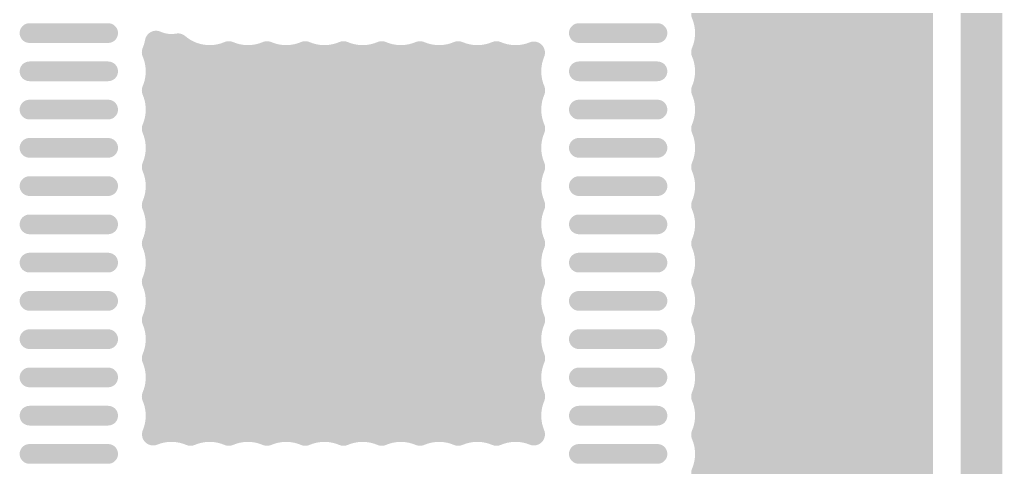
# Model space of a CAD drawing. Header units: inches. Extents: x 0 to 226, y 0 to 70.
# Drawn here: x 69.52 to 78.51, y 51.54 to 55.63 of the extents above; entities that cross this region are included whole.
import ezdxf

# ---------------------------------------------------------------- set-up
doc = ezdxf.new("R2010")
doc.units = ezdxf.units.IN
for name, color, linetype in [('Keep-Out Layer', 6, 'Continuous'), ('Multi-Layer', 9, 'Continuous'), ('Top Layer', 1, 'Continuous')]:
    doc.layers.add(name, color=color, linetype=linetype)

msp = doc.modelspace()

# ---------------------------------------------------------------- linework, layer by layer
at = {"layer": 'Keep-Out Layer'}
msp.add_lwpolyline([(78.3215, 44.8641, 0.381, 0.381, 0), (78.3215, 69.6942, 0.381, 0.381, 0)], format="xyseb", dxfattribs=at)
at = {"layer": 'Multi-Layer'}
for points in [[(71.1228, 54.8059, 0.2794, 0.2794, 1), (71.4022, 54.8059, 0.2794, 0.2794, 1)], [(73.5612, 54.8059, 0.2794, 0.2794, 1), (73.8406, 54.8059, 0.2794, 0.2794, 1)], [(72.342, 53.5867, 0.2794, 0.2794, 1), (72.6214, 53.5867, 0.2794, 0.2794, 1)], [(71.1228, 52.3675, 0.2794, 0.2794, 1), (71.4022, 52.3675, 0.2794, 0.2794, 1)], [(73.5612, 52.3675, 0.2794, 0.2794, 1), (73.8406, 52.3675, 0.2794, 0.2794, 1)]]:
    msp.add_lwpolyline(points, format="xyseb", close=True, dxfattribs=at)
at = {"layer": 'Top Layer'}
for points in [[(76.6432, 45.4102, 0.2032, 0.2032, 0), (76.6432, 63.3706, 0.2032, 0.2032, 0)], [(76.8464, 45.4102, 0.2032, 0.2032, 0), (76.8464, 63.3706, 0.2032, 0.2032, 0)], [(77.0496, 45.4102, 0.2032, 0.2032, 0), (77.0496, 63.3706, 0.2032, 0.2032, 0)], [(77.2528, 45.4102, 0.2032, 0.2032, 0), (77.2528, 63.3706, 0.2032, 0.2032, 0)], [(77.456, 45.4102, 0.2032, 0.2032, 0), (77.456, 63.3706, 0.2032, 0.2032, 0)], [(77.6592, 45.4102, 0.2032, 0.2032, 0), (77.6592, 63.3706, 0.2032, 0.2032, 0)], [(77.7754, 45.4102, 0.2032, 0.2032, 0), (77.7754, 63.3706, 0.2032, 0.2032, 0)], [(75.8304, 45.4102, 0.2032, 0.2032, 0), (75.8304, 57.3656, 0.2032, 0.2032, 0)], [(76.0336, 45.4102, 0.2032, 0.2032, 0), (76.0336, 57.3656, 0.2032, 0.2032, 0)], [(76.2368, 45.4102, 0.2032, 0.2032, 0), (76.2368, 57.3656, 0.2032, 0.2032, 0)], [(76.44, 45.4102, 0.2032, 0.2032, 0), (76.44, 57.3656, 0.2032, 0.2032, 0)], [(75.8013, 55.8617, 0.2032, 0.2032, -0.101243), (75.7655, 55.6867, 0.2032, 0.2032, 0)], [(75.7655, 55.6867, 0.2032, 0.2032, -0.101243), (75.8013, 55.5117, 0.2032, 0.2032, 0)], [(75.7944, 55.5897, 0.2032, 0.2032, 0), (77.7754, 55.5897, 0.2032, 0.2032, 0)], [(70.3277, 55.5117, 0.18, 0.18, 0), (69.6077, 55.5117, 0.18, 0.18, 0)], [(74.6357, 55.5117, 0.18, 0.18, 0), (75.3557, 55.5117, 0.18, 0.18, 0)], [(75.8013, 55.5117, 0.2032, 0.2032, -0.101243), (75.7655, 55.3367, 0.2032, 0.2032, 0)], [(70.766, 55.4315, 0.2032, 0.2032, -0.055703), (70.7375, 55.3367, 0.2032, 0.2032, 0)], [(70.9671, 55.4068, 0.2032, 0.2032, -0.150573), (70.766, 55.4315, 0.2032, 0.2032, 0)], [(70.9536, 51.8711, 0.2032, 0.2032, 0), (70.9536, 55.4046, 0.2032, 0.2032, 0)], [(71.4317, 55.3356, 0.2032, 0.2032, -0.285141), (70.9671, 55.4068, 0.2032, 0.2032, 0)], [(70.7375, 55.3367, 0.2032, 0.2032, -0.101243), (70.7733, 55.1617, 0.2032, 0.2032, 0)], [(70.7553, 55.3865, 0.2032, 0.2032, 0), (70.9926, 55.3865, 0.2032, 0.2032, 0)], [(71.1568, 51.8623, 0.2032, 0.2032, 0), (71.1568, 55.3111, 0.2032, 0.2032, 0)], [(71.36, 51.8615, 0.2032, 0.2032, 0), (71.36, 55.312, 0.2032, 0.2032, 0)], [(71.7817, 55.3356, 0.2032, 0.2032, -0.204583), (71.4317, 55.3356, 0.2032, 0.2032, 0)], [(71.7664, 51.844, 0.2032, 0.2032, 0), (71.7664, 55.3294, 0.2032, 0.2032, 0)], [(72.1317, 55.3356, 0.2032, 0.2032, -0.204583), (71.7817, 55.3356, 0.2032, 0.2032, 0)], [(72.4817, 55.3356, 0.2032, 0.2032, -0.204583), (72.1317, 55.3356, 0.2032, 0.2032, 0)], [(72.1728, 51.853, 0.2032, 0.2032, 0), (72.1728, 55.3204, 0.2032, 0.2032, 0)], [(72.376, 51.8682, 0.2032, 0.2032, 0), (72.376, 55.3052, 0.2032, 0.2032, 0)], [(72.8317, 55.3356, 0.2032, 0.2032, -0.204583), (72.4817, 55.3356, 0.2032, 0.2032, 0)], [(72.5792, 51.8668, 0.2032, 0.2032, 0), (72.5792, 55.3066, 0.2032, 0.2032, 0)], [(72.7824, 51.8555, 0.2032, 0.2032, 0), (72.7824, 55.3179, 0.2032, 0.2032, 0)], [(73.1817, 55.3356, 0.2032, 0.2032, -0.204583), (72.8317, 55.3356, 0.2032, 0.2032, 0)], [(73.5317, 55.3356, 0.2032, 0.2032, -0.204583), (73.1817, 55.3356, 0.2032, 0.2032, 0)], [(73.1888, 51.8408, 0.2032, 0.2032, 0), (73.1888, 55.3326, 0.2032, 0.2032, 0)], [(73.8817, 55.3356, 0.2032, 0.2032, -0.204583), (73.5317, 55.3356, 0.2032, 0.2032, 0)], [(73.5952, 51.8595, 0.2032, 0.2032, 0), (73.5952, 55.314, 0.2032, 0.2032, 0)], [(73.7984, 51.8641, 0.2032, 0.2032, 0), (73.7984, 55.3094, 0.2032, 0.2032, 0)], [(74.2241, 55.3324, 0.2032, 0.2032, -0.199779), (73.8817, 55.3356, 0.2032, 0.2032, 0)], [(74.2259, 54.9867, 0.2032, 0.2032, -0.201881), (74.2241, 55.3324, 0.2032, 0.2032, 0)], [(75.7655, 55.3367, 0.2032, 0.2032, -0.101243), (75.8013, 55.1617, 0.2032, 0.2032, 0)], [(75.7833, 55.3865, 0.2032, 0.2032, 0), (77.7754, 55.3865, 0.2032, 0.2032, 0)], [(71.5632, 51.8715, 0.2032, 0.2032, 0), (71.5632, 55.3019, 0.2032, 0.2032, 0)], [(71.9696, 51.8734, 0.2032, 0.2032, 0), (71.9696, 55.3, 0.2032, 0.2032, 0)], [(72.9856, 51.8731, 0.2032, 0.2032, 0), (72.9856, 55.3003, 0.2032, 0.2032, 0)], [(73.392, 51.8722, 0.2032, 0.2032, 0), (73.392, 55.3012, 0.2032, 0.2032, 0)], [(74.0016, 51.8702, 0.2032, 0.2032, 0), (74.0016, 55.3032, 0.2032, 0.2032, 0)], [(70.3277, 55.1617, 0.18, 0.18, 0), (69.6077, 55.1617, 0.18, 0.18, 0)], [(70.7733, 55.1617, 0.2032, 0.2032, -0.101243), (70.7375, 54.9867, 0.2032, 0.2032, 0)], [(70.7727, 55.1833, 0.2032, 0.2032, 0), (74.1906, 55.1833, 0.2032, 0.2032, 0)], [(74.6357, 55.1617, 0.18, 0.18, 0), (75.3557, 55.1617, 0.18, 0.18, 0)], [(75.8013, 55.1617, 0.2032, 0.2032, -0.101243), (75.7655, 54.9867, 0.2032, 0.2032, 0)], [(75.8007, 55.1833, 0.2032, 0.2032, 0), (77.7754, 55.1833, 0.2032, 0.2032, 0)], [(74.2048, 54.9256, 0.2032, 0.2032, 0), (74.2048, 55.0479, 0.2032, 0.2032, 0)], [(70.7375, 54.9867, 0.2032, 0.2032, -0.101243), (70.7733, 54.8117, 0.2032, 0.2032, 0)], [(70.7402, 54.9801, 0.2032, 0.2032, 0), (74.2231, 54.9801, 0.2032, 0.2032, 0)], [(74.2259, 54.6367, 0.2032, 0.2032, -0.204583), (74.2259, 54.9867, 0.2032, 0.2032, 0)], [(75.7655, 54.9867, 0.2032, 0.2032, -0.101243), (75.8013, 54.8117, 0.2032, 0.2032, 0)], [(75.7682, 54.9801, 0.2032, 0.2032, 0), (77.7754, 54.9801, 0.2032, 0.2032, 0)], [(70.3277, 54.8117, 0.18, 0.18, 0), (69.6077, 54.8117, 0.18, 0.18, 0)], [(70.7733, 54.8117, 0.2032, 0.2032, -0.101243), (70.7375, 54.6367, 0.2032, 0.2032, 0)], [(70.7719, 54.7769, 0.2032, 0.2032, 0), (74.1914, 54.7769, 0.2032, 0.2032, 0)], [(74.6357, 54.8117, 0.18, 0.18, 0), (75.3557, 54.8117, 0.18, 0.18, 0)], [(75.8013, 54.8117, 0.2032, 0.2032, -0.101243), (75.7655, 54.6367, 0.2032, 0.2032, 0)], [(75.7999, 54.7769, 0.2032, 0.2032, 0), (77.7754, 54.7769, 0.2032, 0.2032, 0)], [(74.2048, 54.5756, 0.2032, 0.2032, 0), (74.2048, 54.6979, 0.2032, 0.2032, 0)], [(70.7375, 54.6367, 0.2032, 0.2032, -0.101243), (70.7733, 54.4617, 0.2032, 0.2032, 0)], [(74.2259, 54.2867, 0.2032, 0.2032, -0.204583), (74.2259, 54.6367, 0.2032, 0.2032, 0)], [(75.7655, 54.6367, 0.2032, 0.2032, -0.101243), (75.8013, 54.4617, 0.2032, 0.2032, 0)], [(70.759, 54.5737, 0.2032, 0.2032, 0), (74.2043, 54.5737, 0.2032, 0.2032, 0)], [(75.787, 54.5737, 0.2032, 0.2032, 0), (77.7754, 54.5737, 0.2032, 0.2032, 0)], [(70.3277, 54.4617, 0.18, 0.18, 0), (69.6077, 54.4617, 0.18, 0.18, 0)], [(70.7733, 54.4617, 0.2032, 0.2032, -0.101243), (70.7375, 54.2867, 0.2032, 0.2032, 0)], [(74.6357, 54.4617, 0.18, 0.18, 0), (75.3557, 54.4617, 0.18, 0.18, 0)], [(75.8013, 54.4617, 0.2032, 0.2032, -0.101243), (75.7655, 54.2867, 0.2032, 0.2032, 0)], [(70.7638, 54.3705, 0.2032, 0.2032, 0), (74.1995, 54.3705, 0.2032, 0.2032, 0)], [(74.2048, 54.2256, 0.2032, 0.2032, 0), (74.2048, 54.3479, 0.2032, 0.2032, 0)], [(75.7918, 54.3705, 0.2032, 0.2032, 0), (77.7754, 54.3705, 0.2032, 0.2032, 0)], [(70.7375, 54.2867, 0.2032, 0.2032, -0.101243), (70.7733, 54.1117, 0.2032, 0.2032, 0)], [(74.2259, 53.9367, 0.2032, 0.2032, -0.204583), (74.2259, 54.2867, 0.2032, 0.2032, 0)], [(75.7655, 54.2867, 0.2032, 0.2032, -0.101243), (75.8013, 54.1117, 0.2032, 0.2032, 0)], [(70.7698, 54.1673, 0.2032, 0.2032, 0), (74.1935, 54.1673, 0.2032, 0.2032, 0)], [(75.7978, 54.1673, 0.2032, 0.2032, 0), (77.7754, 54.1673, 0.2032, 0.2032, 0)], [(70.3277, 54.1117, 0.18, 0.18, 0), (69.6077, 54.1117, 0.18, 0.18, 0)], [(70.7733, 54.1117, 0.2032, 0.2032, -0.101243), (70.7375, 53.9367, 0.2032, 0.2032, 0)], [(74.6357, 54.1117, 0.18, 0.18, 0), (75.3557, 54.1117, 0.18, 0.18, 0)], [(75.8013, 54.1117, 0.2032, 0.2032, -0.101243), (75.7655, 53.9367, 0.2032, 0.2032, 0)], [(70.7481, 53.9641, 0.2032, 0.2032, 0), (74.2152, 53.9641, 0.2032, 0.2032, 0)], [(74.2048, 53.8756, 0.2032, 0.2032, 0), (74.2048, 53.9979, 0.2032, 0.2032, 0)], [(75.7761, 53.9641, 0.2032, 0.2032, 0), (77.7754, 53.9641, 0.2032, 0.2032, 0)], [(70.7375, 53.9367, 0.2032, 0.2032, -0.101243), (70.7733, 53.7617, 0.2032, 0.2032, 0)], [(74.2259, 53.5867, 0.2032, 0.2032, -0.204584), (74.2259, 53.9367, 0.2032, 0.2032, 0)], [(75.7655, 53.9367, 0.2032, 0.2032, -0.101243), (75.8013, 53.7617, 0.2032, 0.2032, 0)], [(70.3277, 53.7617, 0.18, 0.18, 0), (69.6077, 53.7617, 0.18, 0.18, 0)], [(70.7733, 53.7617, 0.2032, 0.2032, -0.101244), (70.7375, 53.5867, 0.2032, 0.2032, 0)], [(70.7733, 53.7609, 0.2032, 0.2032, 0), (74.1901, 53.7609, 0.2032, 0.2032, 0)], [(74.6357, 53.7617, 0.18, 0.18, 0), (75.3557, 53.7617, 0.18, 0.18, 0)], [(75.8013, 53.7617, 0.2032, 0.2032, -0.101244), (75.7655, 53.5867, 0.2032, 0.2032, 0)], [(75.8013, 53.7609, 0.2032, 0.2032, 0), (77.7754, 53.7609, 0.2032, 0.2032, 0)], [(74.2048, 53.5256, 0.2032, 0.2032, 0), (74.2048, 53.6479, 0.2032, 0.2032, 0)], [(70.7375, 53.5867, 0.2032, 0.2032, -0.101244), (70.7733, 53.4117, 0.2032, 0.2032, 0)], [(70.7487, 53.5577, 0.2032, 0.2032, 0), (74.2146, 53.5577, 0.2032, 0.2032, 0)], [(74.2259, 53.2367, 0.2032, 0.2032, -0.204584), (74.2259, 53.5867, 0.2032, 0.2032, 0)], [(75.7655, 53.5867, 0.2032, 0.2032, -0.101244), (75.8013, 53.4117, 0.2032, 0.2032, 0)], [(75.7767, 53.5577, 0.2032, 0.2032, 0), (77.7754, 53.5577, 0.2032, 0.2032, 0)], [(70.3277, 53.4117, 0.18, 0.18, 0), (69.6077, 53.4117, 0.18, 0.18, 0)], [(70.7733, 53.4117, 0.2032, 0.2032, -0.101243), (70.7375, 53.2367, 0.2032, 0.2032, 0)], [(70.7696, 53.3545, 0.2032, 0.2032, 0), (74.1937, 53.3545, 0.2032, 0.2032, 0)], [(74.6357, 53.4117, 0.18, 0.18, 0), (75.3557, 53.4117, 0.18, 0.18, 0)], [(75.8013, 53.4117, 0.2032, 0.2032, -0.101243), (75.7655, 53.2367, 0.2032, 0.2032, 0)], [(75.7976, 53.3545, 0.2032, 0.2032, 0), (77.7754, 53.3545, 0.2032, 0.2032, 0)], [(70.7375, 53.2367, 0.2032, 0.2032, -0.101243), (70.7733, 53.0617, 0.2032, 0.2032, 0)], [(74.2259, 52.8867, 0.2032, 0.2032, -0.204583), (74.2259, 53.2367, 0.2032, 0.2032, 0)], [(74.2048, 53.1756, 0.2032, 0.2032, 0), (74.2048, 53.2979, 0.2032, 0.2032, 0)], [(75.7655, 53.2367, 0.2032, 0.2032, -0.101243), (75.8013, 53.0617, 0.2032, 0.2032, 0)], [(70.7642, 53.1513, 0.2032, 0.2032, 0), (74.1991, 53.1513, 0.2032, 0.2032, 0)], [(75.7922, 53.1513, 0.2032, 0.2032, 0), (77.7754, 53.1513, 0.2032, 0.2032, 0)], [(70.7733, 53.0617, 0.2032, 0.2032, -0.101243), (70.7375, 52.8867, 0.2032, 0.2032, 0)], [(75.8013, 53.0617, 0.2032, 0.2032, -0.101243), (75.7655, 52.8867, 0.2032, 0.2032, 0)], [(70.3277, 53.0617, 0.18, 0.18, 0), (69.6077, 53.0617, 0.18, 0.18, 0)], [(74.6357, 53.0617, 0.18, 0.18, 0), (75.3557, 53.0617, 0.18, 0.18, 0)], [(70.7375, 52.8867, 0.2032, 0.2032, -0.101243), (70.7733, 52.7117, 0.2032, 0.2032, 0)], [(70.7585, 52.9481, 0.2032, 0.2032, 0), (74.2048, 52.9481, 0.2032, 0.2032, 0)], [(74.2259, 52.5367, 0.2032, 0.2032, -0.204583), (74.2259, 52.8867, 0.2032, 0.2032, 0)], [(74.2048, 52.8256, 0.2032, 0.2032, 0), (74.2048, 52.9479, 0.2032, 0.2032, 0)], [(75.7655, 52.8867, 0.2032, 0.2032, -0.101243), (75.8013, 52.7117, 0.2032, 0.2032, 0)], [(75.7865, 52.9481, 0.2032, 0.2032, 0), (77.7754, 52.9481, 0.2032, 0.2032, 0)], [(70.3277, 52.7117, 0.18, 0.18, 0), (69.6077, 52.7117, 0.18, 0.18, 0)], [(70.7733, 52.7117, 0.2032, 0.2032, -0.101243), (70.7375, 52.5367, 0.2032, 0.2032, 0)], [(70.772, 52.7449, 0.2032, 0.2032, 0), (74.1913, 52.7449, 0.2032, 0.2032, 0)], [(74.6357, 52.7117, 0.18, 0.18, 0), (75.3557, 52.7117, 0.18, 0.18, 0)], [(75.8013, 52.7117, 0.2032, 0.2032, -0.101243), (75.7655, 52.5367, 0.2032, 0.2032, 0)], [(75.8, 52.7449, 0.2032, 0.2032, 0), (77.7754, 52.7449, 0.2032, 0.2032, 0)], [(70.7375, 52.5367, 0.2032, 0.2032, -0.101243), (70.7733, 52.3617, 0.2032, 0.2032, 0)], [(70.7395, 52.5417, 0.2032, 0.2032, 0), (74.2238, 52.5417, 0.2032, 0.2032, 0)], [(74.2259, 52.1867, 0.2032, 0.2032, -0.204583), (74.2259, 52.5367, 0.2032, 0.2032, 0)], [(74.2048, 52.4756, 0.2032, 0.2032, 0), (74.2048, 52.5979, 0.2032, 0.2032, 0)], [(75.7655, 52.5367, 0.2032, 0.2032, -0.101243), (75.8013, 52.3617, 0.2032, 0.2032, 0)], [(75.7675, 52.5417, 0.2032, 0.2032, 0), (77.7754, 52.5417, 0.2032, 0.2032, 0)], [(70.3277, 52.3617, 0.18, 0.18, 0), (69.6077, 52.3617, 0.18, 0.18, 0)], [(70.7733, 52.3617, 0.2032, 0.2032, -0.101243), (70.7375, 52.1867, 0.2032, 0.2032, 0)], [(70.7726, 52.3385, 0.2032, 0.2032, 0), (74.1907, 52.3385, 0.2032, 0.2032, 0)], [(74.6357, 52.3617, 0.18, 0.18, 0), (75.3557, 52.3617, 0.18, 0.18, 0)], [(75.8013, 52.3617, 0.2032, 0.2032, -0.101243), (75.7655, 52.1867, 0.2032, 0.2032, 0)], [(75.8006, 52.3385, 0.2032, 0.2032, 0), (77.7754, 52.3385, 0.2032, 0.2032, 0)], [(74.2048, 52.1256, 0.2032, 0.2032, 0), (74.2048, 52.2479, 0.2032, 0.2032, 0)], [(70.7375, 52.1867, 0.2032, 0.2032, -0.101243), (70.7733, 52.0117, 0.2032, 0.2032, 0)], [(74.2241, 51.841, 0.2032, 0.2032, -0.201886), (74.2259, 52.1867, 0.2032, 0.2032, 0)], [(75.7655, 52.1867, 0.2032, 0.2032, -0.101243), (75.8013, 52.0117, 0.2032, 0.2032, 0)], [(70.7558, 52.1353, 0.2032, 0.2032, 0), (74.2075, 52.1353, 0.2032, 0.2032, 0)], [(75.7838, 52.1353, 0.2032, 0.2032, 0), (77.7754, 52.1353, 0.2032, 0.2032, 0)], [(70.3277, 52.0117, 0.18, 0.18, 0), (69.6077, 52.0117, 0.18, 0.18, 0)], [(70.7733, 52.0117, 0.2032, 0.2032, -0.098629), (70.7392, 51.841, 0.2032, 0.2032, 0)], [(74.6357, 52.0117, 0.18, 0.18, 0), (75.3557, 52.0117, 0.18, 0.18, 0)], [(75.8013, 52.0117, 0.2032, 0.2032, -0.101243), (75.7655, 51.8367, 0.2032, 0.2032, 0)], [(70.7661, 51.9321, 0.2032, 0.2032, 0), (74.1972, 51.9321, 0.2032, 0.2032, 0)], [(75.7941, 51.9321, 0.2032, 0.2032, 0), (77.7754, 51.9321, 0.2032, 0.2032, 0)], [(70.7392, 51.841, 0.2032, 0.2032, -0.199787), (71.0817, 51.8378, 0.2032, 0.2032, 0)], [(71.0817, 51.8378, 0.2032, 0.2032, -0.204583), (71.4317, 51.8378, 0.2032, 0.2032, 0)], [(71.4317, 51.8378, 0.2032, 0.2032, -0.204583), (71.7817, 51.8378, 0.2032, 0.2032, 0)], [(71.7817, 51.8378, 0.2032, 0.2032, -0.204583), (72.1317, 51.8378, 0.2032, 0.2032, 0)], [(72.1317, 51.8378, 0.2032, 0.2032, -0.204583), (72.4817, 51.8378, 0.2032, 0.2032, 0)], [(72.4817, 51.8378, 0.2032, 0.2032, -0.204583), (72.8317, 51.8378, 0.2032, 0.2032, 0)], [(72.8317, 51.8378, 0.2032, 0.2032, -0.204583), (73.1817, 51.8378, 0.2032, 0.2032, 0)], [(73.1817, 51.8378, 0.2032, 0.2032, -0.204583), (73.5317, 51.8378, 0.2032, 0.2032, 0)], [(73.5317, 51.8378, 0.2032, 0.2032, -0.204583), (73.8817, 51.8378, 0.2032, 0.2032, 0)], [(73.8817, 51.8378, 0.2032, 0.2032, -0.199782), (74.2241, 51.841, 0.2032, 0.2032, 0)], [(75.7655, 51.8367, 0.2032, 0.2032, -0.101243), (75.8013, 51.6617, 0.2032, 0.2032, 0)], [(75.7962, 51.7289, 0.2032, 0.2032, 0), (77.7754, 51.7289, 0.2032, 0.2032, 0)], [(70.3277, 51.6617, 0.18, 0.18, 0), (69.6077, 51.6617, 0.18, 0.18, 0)], [(74.6357, 51.6617, 0.18, 0.18, 0), (75.3557, 51.6617, 0.18, 0.18, 0)], [(75.8013, 51.6617, 0.2032, 0.2032, -0.101243), (75.7655, 51.4867, 0.2032, 0.2032, 0)], [(75.7655, 51.4867, 0.2032, 0.2032, -0.101243), (75.8013, 51.3117, 0.2032, 0.2032, 0)], [(75.78, 51.5257, 0.2032, 0.2032, 0), (77.7754, 51.5257, 0.2032, 0.2032, 0)]]:
    msp.add_lwpolyline(points, format="xyseb", dxfattribs=at)
for points in [[(77.0573, 55.6783, 0.3048, 0.3048, 1), (77.3621, 55.6783, 0.3048, 0.3048, 1)], [(75.7147, 55.6867, 0.1016, 0.1016, 1), (75.8163, 55.6867, 0.1016, 0.1016, 1)], [(75.7147, 55.6867, 0.1016, 0.1016, 1), (75.8163, 55.6867, 0.1016, 0.1016, 1)], [(75.7436, 55.5897, 0.1016, 0.1016, 1), (75.8452, 55.5897, 0.1016, 0.1016, 1)], [(77.7246, 55.5897, 0.1016, 0.1016, 1), (77.8262, 55.5897, 0.1016, 0.1016, 1)], [(69.5627, 55.5117, 0.09, 0.09, 1), (69.6527, 55.5117, 0.09, 0.09, 1)], [(70.2827, 55.5117, 0.09, 0.09, 1), (70.3727, 55.5117, 0.09, 0.09, 1)], [(74.5907, 55.5117, 0.09, 0.09, 1), (74.6807, 55.5117, 0.09, 0.09, 1)], [(75.3107, 55.5117, 0.09, 0.09, 1), (75.4007, 55.5117, 0.09, 0.09, 1)], [(75.7505, 55.5117, 0.1016, 0.1016, 1), (75.8521, 55.5117, 0.1016, 0.1016, 1)], [(75.7505, 55.5117, 0.1016, 0.1016, 1), (75.8521, 55.5117, 0.1016, 0.1016, 1)], [(70.7152, 55.4315, 0.1016, 0.1016, 1), (70.8168, 55.4315, 0.1016, 0.1016, 1)], [(70.7152, 55.4315, 0.1016, 0.1016, 1), (70.8168, 55.4315, 0.1016, 0.1016, 1)], [(70.9028, 55.4046, 0.1016, 0.1016, 1), (71.0044, 55.4046, 0.1016, 0.1016, 1)], [(70.9163, 55.4068, 0.1016, 0.1016, 1), (71.0179, 55.4068, 0.1016, 0.1016, 1)], [(70.9163, 55.4068, 0.1016, 0.1016, 1), (71.0179, 55.4068, 0.1016, 0.1016, 1)], [(70.6867, 55.3367, 0.1016, 0.1016, 1), (70.7883, 55.3367, 0.1016, 0.1016, 1)], [(70.6867, 55.3367, 0.1016, 0.1016, 1), (70.7883, 55.3367, 0.1016, 0.1016, 1)], [(70.7045, 55.3865, 0.1016, 0.1016, 1), (70.8061, 55.3865, 0.1016, 0.1016, 1)], [(70.9418, 55.3865, 0.1016, 0.1016, 1), (71.0434, 55.3865, 0.1016, 0.1016, 1)], [(71.106, 55.3111, 0.1016, 0.1016, 1), (71.2076, 55.3111, 0.1016, 0.1016, 1)], [(71.3092, 55.312, 0.1016, 0.1016, 1), (71.4108, 55.312, 0.1016, 0.1016, 1)], [(71.3809, 55.3356, 0.1016, 0.1016, 1), (71.4825, 55.3356, 0.1016, 0.1016, 1)], [(71.3809, 55.3356, 0.1016, 0.1016, 1), (71.4825, 55.3356, 0.1016, 0.1016, 1)], [(71.7156, 55.3294, 0.1016, 0.1016, 1), (71.8172, 55.3294, 0.1016, 0.1016, 1)], [(71.7309, 55.3356, 0.1016, 0.1016, 1), (71.8325, 55.3356, 0.1016, 0.1016, 1)], [(71.7309, 55.3356, 0.1016, 0.1016, 1), (71.8325, 55.3356, 0.1016, 0.1016, 1)], [(72.0809, 55.3356, 0.1016, 0.1016, 1), (72.1825, 55.3356, 0.1016, 0.1016, 1)], [(72.0809, 55.3356, 0.1016, 0.1016, 1), (72.1825, 55.3356, 0.1016, 0.1016, 1)], [(72.122, 55.3204, 0.1016, 0.1016, 1), (72.2236, 55.3204, 0.1016, 0.1016, 1)], [(72.3252, 55.3052, 0.1016, 0.1016, 1), (72.4268, 55.3052, 0.1016, 0.1016, 1)], [(72.4309, 55.3356, 0.1016, 0.1016, 1), (72.5325, 55.3356, 0.1016, 0.1016, 1)], [(72.4309, 55.3356, 0.1016, 0.1016, 1), (72.5325, 55.3356, 0.1016, 0.1016, 1)], [(72.5284, 55.3066, 0.1016, 0.1016, 1), (72.63, 55.3066, 0.1016, 0.1016, 1)], [(72.7316, 55.3179, 0.1016, 0.1016, 1), (72.8332, 55.3179, 0.1016, 0.1016, 1)], [(72.7809, 55.3356, 0.1016, 0.1016, 1), (72.8825, 55.3356, 0.1016, 0.1016, 1)], [(72.7809, 55.3356, 0.1016, 0.1016, 1), (72.8825, 55.3356, 0.1016, 0.1016, 1)], [(73.1309, 55.3356, 0.1016, 0.1016, 1), (73.2325, 55.3356, 0.1016, 0.1016, 1)], [(73.1309, 55.3356, 0.1016, 0.1016, 1), (73.2325, 55.3356, 0.1016, 0.1016, 1)], [(73.138, 55.3326, 0.1016, 0.1016, 1), (73.2396, 55.3326, 0.1016, 0.1016, 1)], [(73.4809, 55.3356, 0.1016, 0.1016, 1), (73.5825, 55.3356, 0.1016, 0.1016, 1)], [(73.4809, 55.3356, 0.1016, 0.1016, 1), (73.5825, 55.3356, 0.1016, 0.1016, 1)], [(73.5444, 55.314, 0.1016, 0.1016, 1), (73.646, 55.314, 0.1016, 0.1016, 1)], [(73.7476, 55.3094, 0.1016, 0.1016, 1), (73.8492, 55.3094, 0.1016, 0.1016, 1)], [(73.8309, 55.3356, 0.1016, 0.1016, 1), (73.9325, 55.3356, 0.1016, 0.1016, 1)], [(73.8309, 55.3356, 0.1016, 0.1016, 1), (73.9325, 55.3356, 0.1016, 0.1016, 1)], [(74.1733, 55.3324, 0.1016, 0.1016, 1), (74.2749, 55.3324, 0.1016, 0.1016, 1)], [(74.1733, 55.3324, 0.1016, 0.1016, 1), (74.2749, 55.3324, 0.1016, 0.1016, 1)], [(75.7147, 55.3367, 0.1016, 0.1016, 1), (75.8163, 55.3367, 0.1016, 0.1016, 1)], [(75.7147, 55.3367, 0.1016, 0.1016, 1), (75.8163, 55.3367, 0.1016, 0.1016, 1)], [(75.7325, 55.3865, 0.1016, 0.1016, 1), (75.8341, 55.3865, 0.1016, 0.1016, 1)], [(76.0962, 55.1597, 0.3048, 0.3048, 1), (76.401, 55.1597, 0.3048, 0.3048, 1)], [(77.7246, 55.3865, 0.1016, 0.1016, 1), (77.8262, 55.3865, 0.1016, 0.1016, 1)], [(71.5124, 55.3019, 0.1016, 0.1016, 1), (71.614, 55.3019, 0.1016, 0.1016, 1)], [(71.9188, 55.3, 0.1016, 0.1016, 1), (72.0204, 55.3, 0.1016, 0.1016, 1)], [(72.9348, 55.3003, 0.1016, 0.1016, 1), (73.0364, 55.3003, 0.1016, 0.1016, 1)], [(73.3412, 55.3012, 0.1016, 0.1016, 1), (73.4428, 55.3012, 0.1016, 0.1016, 1)], [(73.9508, 55.3032, 0.1016, 0.1016, 1), (74.0524, 55.3032, 0.1016, 0.1016, 1)], [(69.5627, 55.1617, 0.09, 0.09, 1), (69.6527, 55.1617, 0.09, 0.09, 1)], [(70.2827, 55.1617, 0.09, 0.09, 1), (70.3727, 55.1617, 0.09, 0.09, 1)], [(70.7219, 55.1833, 0.1016, 0.1016, 1), (70.8235, 55.1833, 0.1016, 0.1016, 1)], [(70.7225, 55.1617, 0.1016, 0.1016, 1), (70.8241, 55.1617, 0.1016, 0.1016, 1)], [(70.7225, 55.1617, 0.1016, 0.1016, 1), (70.8241, 55.1617, 0.1016, 0.1016, 1)], [(74.1398, 55.1833, 0.1016, 0.1016, 1), (74.2414, 55.1833, 0.1016, 0.1016, 1)], [(74.5907, 55.1617, 0.09, 0.09, 1), (74.6807, 55.1617, 0.09, 0.09, 1)], [(75.3107, 55.1617, 0.09, 0.09, 1), (75.4007, 55.1617, 0.09, 0.09, 1)], [(75.7499, 55.1833, 0.1016, 0.1016, 1), (75.8515, 55.1833, 0.1016, 0.1016, 1)], [(75.7505, 55.1617, 0.1016, 0.1016, 1), (75.8521, 55.1617, 0.1016, 0.1016, 1)], [(75.7505, 55.1617, 0.1016, 0.1016, 1), (75.8521, 55.1617, 0.1016, 0.1016, 1)], [(77.7246, 55.1833, 0.1016, 0.1016, 1), (77.8262, 55.1833, 0.1016, 0.1016, 1)], [(74.154, 55.0479, 0.1016, 0.1016, 1), (74.2556, 55.0479, 0.1016, 0.1016, 1)], [(70.6867, 54.9867, 0.1016, 0.1016, 1), (70.7883, 54.9867, 0.1016, 0.1016, 1)], [(70.6867, 54.9867, 0.1016, 0.1016, 1), (70.7883, 54.9867, 0.1016, 0.1016, 1)], [(70.6894, 54.9801, 0.1016, 0.1016, 1), (70.791, 54.9801, 0.1016, 0.1016, 1)], [(71.1228, 54.8059, 0.2794, 0.2794, 1), (71.4022, 54.8059, 0.2794, 0.2794, 1)], [(72.3293, 54.8059, 0.3048, 0.3048, 1), (72.6341, 54.8059, 0.3048, 0.3048, 1)], [(73.5612, 54.8059, 0.2794, 0.2794, 1), (73.8406, 54.8059, 0.2794, 0.2794, 1)], [(74.1723, 54.9801, 0.1016, 0.1016, 1), (74.2739, 54.9801, 0.1016, 0.1016, 1)], [(74.1751, 54.9867, 0.1016, 0.1016, 1), (74.2767, 54.9867, 0.1016, 0.1016, 1)], [(74.1751, 54.9867, 0.1016, 0.1016, 1), (74.2767, 54.9867, 0.1016, 0.1016, 1)], [(75.7147, 54.9867, 0.1016, 0.1016, 1), (75.8163, 54.9867, 0.1016, 0.1016, 1)], [(75.7147, 54.9867, 0.1016, 0.1016, 1), (75.8163, 54.9867, 0.1016, 0.1016, 1)], [(75.7174, 54.9801, 0.1016, 0.1016, 1), (75.819, 54.9801, 0.1016, 0.1016, 1)], [(77.7246, 54.9801, 0.1016, 0.1016, 1), (77.8262, 54.9801, 0.1016, 0.1016, 1)], [(74.154, 54.9256, 0.1016, 0.1016, 1), (74.2556, 54.9256, 0.1016, 0.1016, 1)], [(69.5627, 54.8117, 0.09, 0.09, 1), (69.6527, 54.8117, 0.09, 0.09, 1)], [(70.2827, 54.8117, 0.09, 0.09, 1), (70.3727, 54.8117, 0.09, 0.09, 1)], [(70.7211, 54.7769, 0.1016, 0.1016, 1), (70.8227, 54.7769, 0.1016, 0.1016, 1)], [(70.7225, 54.8117, 0.1016, 0.1016, 1), (70.8241, 54.8117, 0.1016, 0.1016, 1)], [(70.7225, 54.8117, 0.1016, 0.1016, 1), (70.8241, 54.8117, 0.1016, 0.1016, 1)], [(74.1406, 54.7769, 0.1016, 0.1016, 1), (74.2422, 54.7769, 0.1016, 0.1016, 1)], [(74.5907, 54.8117, 0.09, 0.09, 1), (74.6807, 54.8117, 0.09, 0.09, 1)], [(75.3107, 54.8117, 0.09, 0.09, 1), (75.4007, 54.8117, 0.09, 0.09, 1)], [(75.7491, 54.7769, 0.1016, 0.1016, 1), (75.8507, 54.7769, 0.1016, 0.1016, 1)], [(75.7505, 54.8117, 0.1016, 0.1016, 1), (75.8521, 54.8117, 0.1016, 0.1016, 1)], [(75.7505, 54.8117, 0.1016, 0.1016, 1), (75.8521, 54.8117, 0.1016, 0.1016, 1)], [(77.7246, 54.7769, 0.1016, 0.1016, 1), (77.8262, 54.7769, 0.1016, 0.1016, 1)], [(74.154, 54.6979, 0.1016, 0.1016, 1), (74.2556, 54.6979, 0.1016, 0.1016, 1)], [(70.6867, 54.6367, 0.1016, 0.1016, 1), (70.7883, 54.6367, 0.1016, 0.1016, 1)], [(70.6867, 54.6367, 0.1016, 0.1016, 1), (70.7883, 54.6367, 0.1016, 0.1016, 1)], [(74.1751, 54.6367, 0.1016, 0.1016, 1), (74.2767, 54.6367, 0.1016, 0.1016, 1)], [(74.1751, 54.6367, 0.1016, 0.1016, 1), (74.2767, 54.6367, 0.1016, 0.1016, 1)], [(75.7147, 54.6367, 0.1016, 0.1016, 1), (75.8163, 54.6367, 0.1016, 0.1016, 1)], [(75.7147, 54.6367, 0.1016, 0.1016, 1), (75.8163, 54.6367, 0.1016, 0.1016, 1)], [(70.7082, 54.5737, 0.1016, 0.1016, 1), (70.8098, 54.5737, 0.1016, 0.1016, 1)], [(74.1535, 54.5737, 0.1016, 0.1016, 1), (74.2551, 54.5737, 0.1016, 0.1016, 1)], [(74.154, 54.5756, 0.1016, 0.1016, 1), (74.2556, 54.5756, 0.1016, 0.1016, 1)], [(75.7362, 54.5737, 0.1016, 0.1016, 1), (75.8378, 54.5737, 0.1016, 0.1016, 1)], [(77.7246, 54.5737, 0.1016, 0.1016, 1), (77.8262, 54.5737, 0.1016, 0.1016, 1)], [(69.5627, 54.4617, 0.09, 0.09, 1), (69.6527, 54.4617, 0.09, 0.09, 1)], [(70.2827, 54.4617, 0.09, 0.09, 1), (70.3727, 54.4617, 0.09, 0.09, 1)], [(70.7225, 54.4617, 0.1016, 0.1016, 1), (70.8241, 54.4617, 0.1016, 0.1016, 1)], [(70.7225, 54.4617, 0.1016, 0.1016, 1), (70.8241, 54.4617, 0.1016, 0.1016, 1)], [(73.0033, 54.2317, 0.3048, 0.3048, 1), (73.3081, 54.2317, 0.3048, 0.3048, 1)], [(74.5907, 54.4617, 0.09, 0.09, 1), (74.6807, 54.4617, 0.09, 0.09, 1)], [(75.3107, 54.4617, 0.09, 0.09, 1), (75.4007, 54.4617, 0.09, 0.09, 1)], [(75.7505, 54.4617, 0.1016, 0.1016, 1), (75.8521, 54.4617, 0.1016, 0.1016, 1)], [(75.7505, 54.4617, 0.1016, 0.1016, 1), (75.8521, 54.4617, 0.1016, 0.1016, 1)], [(70.713, 54.3705, 0.1016, 0.1016, 1), (70.8146, 54.3705, 0.1016, 0.1016, 1)], [(74.1487, 54.3705, 0.1016, 0.1016, 1), (74.2503, 54.3705, 0.1016, 0.1016, 1)], [(74.154, 54.3479, 0.1016, 0.1016, 1), (74.2556, 54.3479, 0.1016, 0.1016, 1)], [(75.741, 54.3705, 0.1016, 0.1016, 1), (75.8426, 54.3705, 0.1016, 0.1016, 1)], [(77.7246, 54.3705, 0.1016, 0.1016, 1), (77.8262, 54.3705, 0.1016, 0.1016, 1)], [(70.6867, 54.2867, 0.1016, 0.1016, 1), (70.7883, 54.2867, 0.1016, 0.1016, 1)], [(70.6867, 54.2867, 0.1016, 0.1016, 1), (70.7883, 54.2867, 0.1016, 0.1016, 1)], [(71.6014, 54.0963, 0.3048, 0.3048, 1), (71.9062, 54.0963, 0.3048, 0.3048, 1)], [(74.154, 54.2256, 0.1016, 0.1016, 1), (74.2556, 54.2256, 0.1016, 0.1016, 1)], [(74.1751, 54.2867, 0.1016, 0.1016, 1), (74.2767, 54.2867, 0.1016, 0.1016, 1)], [(74.1751, 54.2867, 0.1016, 0.1016, 1), (74.2767, 54.2867, 0.1016, 0.1016, 1)], [(75.7147, 54.2867, 0.1016, 0.1016, 1), (75.8163, 54.2867, 0.1016, 0.1016, 1)], [(75.7147, 54.2867, 0.1016, 0.1016, 1), (75.8163, 54.2867, 0.1016, 0.1016, 1)], [(70.719, 54.1673, 0.1016, 0.1016, 1), (70.8206, 54.1673, 0.1016, 0.1016, 1)], [(74.1427, 54.1673, 0.1016, 0.1016, 1), (74.2443, 54.1673, 0.1016, 0.1016, 1)], [(75.747, 54.1673, 0.1016, 0.1016, 1), (75.8486, 54.1673, 0.1016, 0.1016, 1)], [(77.7246, 54.1673, 0.1016, 0.1016, 1), (77.8262, 54.1673, 0.1016, 0.1016, 1)], [(69.5627, 54.1117, 0.09, 0.09, 1), (69.6527, 54.1117, 0.09, 0.09, 1)], [(70.2827, 54.1117, 0.09, 0.09, 1), (70.3727, 54.1117, 0.09, 0.09, 1)], [(70.7225, 54.1117, 0.1016, 0.1016, 1), (70.8241, 54.1117, 0.1016, 0.1016, 1)], [(70.7225, 54.1117, 0.1016, 0.1016, 1), (70.8241, 54.1117, 0.1016, 0.1016, 1)], [(74.5907, 54.1117, 0.09, 0.09, 1), (74.6807, 54.1117, 0.09, 0.09, 1)], [(75.3107, 54.1117, 0.09, 0.09, 1), (75.4007, 54.1117, 0.09, 0.09, 1)], [(75.7505, 54.1117, 0.1016, 0.1016, 1), (75.8521, 54.1117, 0.1016, 0.1016, 1)], [(75.7505, 54.1117, 0.1016, 0.1016, 1), (75.8521, 54.1117, 0.1016, 0.1016, 1)], [(70.6973, 53.9641, 0.1016, 0.1016, 1), (70.7989, 53.9641, 0.1016, 0.1016, 1)], [(74.154, 53.9979, 0.1016, 0.1016, 1), (74.2556, 53.9979, 0.1016, 0.1016, 1)], [(74.1644, 53.9641, 0.1016, 0.1016, 1), (74.266, 53.9641, 0.1016, 0.1016, 1)], [(75.7253, 53.9641, 0.1016, 0.1016, 1), (75.8269, 53.9641, 0.1016, 0.1016, 1)], [(77.7246, 53.9641, 0.1016, 0.1016, 1), (77.8262, 53.9641, 0.1016, 0.1016, 1)], [(70.6867, 53.9367, 0.1016, 0.1016, 1), (70.7883, 53.9367, 0.1016, 0.1016, 1)], [(70.6867, 53.9367, 0.1016, 0.1016, 1), (70.7883, 53.9367, 0.1016, 0.1016, 1)], [(74.154, 53.8756, 0.1016, 0.1016, 1), (74.2556, 53.8756, 0.1016, 0.1016, 1)], [(74.1751, 53.9367, 0.1016, 0.1016, 1), (74.2767, 53.9367, 0.1016, 0.1016, 1)], [(74.1751, 53.9367, 0.1016, 0.1016, 1), (74.2767, 53.9367, 0.1016, 0.1016, 1)], [(75.7147, 53.9367, 0.1016, 0.1016, 1), (75.8163, 53.9367, 0.1016, 0.1016, 1)], [(75.7147, 53.9367, 0.1016, 0.1016, 1), (75.8163, 53.9367, 0.1016, 0.1016, 1)], [(76.1196, 53.6862, 0.3048, 0.3048, 1), (76.4244, 53.6862, 0.3048, 0.3048, 1)], [(71.1101, 53.5867, 0.3048, 0.3048, 1), (71.4149, 53.5867, 0.3048, 0.3048, 1)], [(73.5485, 53.5867, 0.3048, 0.3048, 1), (73.8533, 53.5867, 0.3048, 0.3048, 1)], [(69.5627, 53.7617, 0.09, 0.09, 1), (69.6527, 53.7617, 0.09, 0.09, 1)], [(70.2827, 53.7617, 0.09, 0.09, 1), (70.3727, 53.7617, 0.09, 0.09, 1)], [(70.7225, 53.7617, 0.1016, 0.1016, 1), (70.8241, 53.7617, 0.1016, 0.1016, 1)], [(70.7225, 53.7617, 0.1016, 0.1016, 1), (70.8241, 53.7617, 0.1016, 0.1016, 1)], [(70.7225, 53.7609, 0.1016, 0.1016, 1), (70.8241, 53.7609, 0.1016, 0.1016, 1)], [(72.342, 53.5867, 0.2794, 0.2794, 1), (72.6214, 53.5867, 0.2794, 0.2794, 1)], [(74.1393, 53.7609, 0.1016, 0.1016, 1), (74.2409, 53.7609, 0.1016, 0.1016, 1)], [(74.5907, 53.7617, 0.09, 0.09, 1), (74.6807, 53.7617, 0.09, 0.09, 1)], [(75.3107, 53.7617, 0.09, 0.09, 1), (75.4007, 53.7617, 0.09, 0.09, 1)], [(75.7505, 53.7617, 0.1016, 0.1016, 1), (75.8521, 53.7617, 0.1016, 0.1016, 1)], [(75.7505, 53.7617, 0.1016, 0.1016, 1), (75.8521, 53.7617, 0.1016, 0.1016, 1)], [(75.7505, 53.7609, 0.1016, 0.1016, 1), (75.8521, 53.7609, 0.1016, 0.1016, 1)], [(77.7246, 53.7609, 0.1016, 0.1016, 1), (77.8262, 53.7609, 0.1016, 0.1016, 1)], [(74.154, 53.6479, 0.1016, 0.1016, 1), (74.2556, 53.6479, 0.1016, 0.1016, 1)], [(70.6867, 53.5867, 0.1016, 0.1016, 1), (70.7883, 53.5867, 0.1016, 0.1016, 1)], [(70.6867, 53.5867, 0.1016, 0.1016, 1), (70.7883, 53.5867, 0.1016, 0.1016, 1)], [(70.6979, 53.5577, 0.1016, 0.1016, 1), (70.7995, 53.5577, 0.1016, 0.1016, 1)], [(74.154, 53.5256, 0.1016, 0.1016, 1), (74.2556, 53.5256, 0.1016, 0.1016, 1)], [(74.1638, 53.5577, 0.1016, 0.1016, 1), (74.2654, 53.5577, 0.1016, 0.1016, 1)], [(74.1751, 53.5867, 0.1016, 0.1016, 1), (74.2767, 53.5867, 0.1016, 0.1016, 1)], [(74.1751, 53.5867, 0.1016, 0.1016, 1), (74.2767, 53.5867, 0.1016, 0.1016, 1)], [(75.7147, 53.5867, 0.1016, 0.1016, 1), (75.8163, 53.5867, 0.1016, 0.1016, 1)], [(75.7147, 53.5867, 0.1016, 0.1016, 1), (75.8163, 53.5867, 0.1016, 0.1016, 1)], [(75.7259, 53.5577, 0.1016, 0.1016, 1), (75.8275, 53.5577, 0.1016, 0.1016, 1)], [(77.7246, 53.5577, 0.1016, 0.1016, 1), (77.8262, 53.5577, 0.1016, 0.1016, 1)], [(69.5627, 53.4117, 0.09, 0.09, 1), (69.6527, 53.4117, 0.09, 0.09, 1)], [(70.2827, 53.4117, 0.09, 0.09, 1), (70.3727, 53.4117, 0.09, 0.09, 1)], [(70.7188, 53.3545, 0.1016, 0.1016, 1), (70.8204, 53.3545, 0.1016, 0.1016, 1)], [(70.7225, 53.4117, 0.1016, 0.1016, 1), (70.8241, 53.4117, 0.1016, 0.1016, 1)], [(70.7225, 53.4117, 0.1016, 0.1016, 1), (70.8241, 53.4117, 0.1016, 0.1016, 1)], [(74.1429, 53.3545, 0.1016, 0.1016, 1), (74.2445, 53.3545, 0.1016, 0.1016, 1)], [(74.5907, 53.4117, 0.09, 0.09, 1), (74.6807, 53.4117, 0.09, 0.09, 1)], [(75.3107, 53.4117, 0.09, 0.09, 1), (75.4007, 53.4117, 0.09, 0.09, 1)], [(75.7468, 53.3545, 0.1016, 0.1016, 1), (75.8484, 53.3545, 0.1016, 0.1016, 1)], [(75.7505, 53.4117, 0.1016, 0.1016, 1), (75.8521, 53.4117, 0.1016, 0.1016, 1)], [(75.7505, 53.4117, 0.1016, 0.1016, 1), (75.8521, 53.4117, 0.1016, 0.1016, 1)], [(77.7246, 53.3545, 0.1016, 0.1016, 1), (77.8262, 53.3545, 0.1016, 0.1016, 1)], [(70.6867, 53.2367, 0.1016, 0.1016, 1), (70.7883, 53.2367, 0.1016, 0.1016, 1)], [(70.6867, 53.2367, 0.1016, 0.1016, 1), (70.7883, 53.2367, 0.1016, 0.1016, 1)], [(74.154, 53.2979, 0.1016, 0.1016, 1), (74.2556, 53.2979, 0.1016, 0.1016, 1)], [(74.1751, 53.2367, 0.1016, 0.1016, 1), (74.2767, 53.2367, 0.1016, 0.1016, 1)], [(74.1751, 53.2367, 0.1016, 0.1016, 1), (74.2767, 53.2367, 0.1016, 0.1016, 1)], [(75.7147, 53.2367, 0.1016, 0.1016, 1), (75.8163, 53.2367, 0.1016, 0.1016, 1)], [(75.7147, 53.2367, 0.1016, 0.1016, 1), (75.8163, 53.2367, 0.1016, 0.1016, 1)], [(70.7134, 53.1513, 0.1016, 0.1016, 1), (70.815, 53.1513, 0.1016, 0.1016, 1)], [(71.6267, 52.9423, 0.3048, 0.3048, 1), (71.9315, 52.9423, 0.3048, 0.3048, 1)], [(72.9898, 52.9661, 0.3048, 0.3048, 1), (73.2946, 52.9661, 0.3048, 0.3048, 1)], [(74.1483, 53.1513, 0.1016, 0.1016, 1), (74.2499, 53.1513, 0.1016, 0.1016, 1)], [(74.154, 53.1756, 0.1016, 0.1016, 1), (74.2556, 53.1756, 0.1016, 0.1016, 1)], [(75.7414, 53.1513, 0.1016, 0.1016, 1), (75.843, 53.1513, 0.1016, 0.1016, 1)], [(77.7246, 53.1513, 0.1016, 0.1016, 1), (77.8262, 53.1513, 0.1016, 0.1016, 1)], [(70.7225, 53.0617, 0.1016, 0.1016, 1), (70.8241, 53.0617, 0.1016, 0.1016, 1)], [(70.7225, 53.0617, 0.1016, 0.1016, 1), (70.8241, 53.0617, 0.1016, 0.1016, 1)], [(75.7505, 53.0617, 0.1016, 0.1016, 1), (75.8521, 53.0617, 0.1016, 0.1016, 1)], [(75.7505, 53.0617, 0.1016, 0.1016, 1), (75.8521, 53.0617, 0.1016, 0.1016, 1)], [(69.5627, 53.0617, 0.09, 0.09, 1), (69.6527, 53.0617, 0.09, 0.09, 1)], [(70.2827, 53.0617, 0.09, 0.09, 1), (70.3727, 53.0617, 0.09, 0.09, 1)], [(74.5907, 53.0617, 0.09, 0.09, 1), (74.6807, 53.0617, 0.09, 0.09, 1)], [(75.3107, 53.0617, 0.09, 0.09, 1), (75.4007, 53.0617, 0.09, 0.09, 1)], [(70.6867, 52.8867, 0.1016, 0.1016, 1), (70.7883, 52.8867, 0.1016, 0.1016, 1)], [(70.6867, 52.8867, 0.1016, 0.1016, 1), (70.7883, 52.8867, 0.1016, 0.1016, 1)], [(70.7077, 52.9481, 0.1016, 0.1016, 1), (70.8093, 52.9481, 0.1016, 0.1016, 1)], [(74.154, 52.9481, 0.1016, 0.1016, 1), (74.2556, 52.9481, 0.1016, 0.1016, 1)], [(74.154, 52.9479, 0.1016, 0.1016, 1), (74.2556, 52.9479, 0.1016, 0.1016, 1)], [(74.1751, 52.8867, 0.1016, 0.1016, 1), (74.2767, 52.8867, 0.1016, 0.1016, 1)], [(74.1751, 52.8867, 0.1016, 0.1016, 1), (74.2767, 52.8867, 0.1016, 0.1016, 1)], [(75.7147, 52.8867, 0.1016, 0.1016, 1), (75.8163, 52.8867, 0.1016, 0.1016, 1)], [(75.7147, 52.8867, 0.1016, 0.1016, 1), (75.8163, 52.8867, 0.1016, 0.1016, 1)], [(75.7357, 52.9481, 0.1016, 0.1016, 1), (75.8373, 52.9481, 0.1016, 0.1016, 1)], [(76.1196, 52.6794, 0.3048, 0.3048, 1), (76.4244, 52.6794, 0.3048, 0.3048, 1)], [(77.7246, 52.9481, 0.1016, 0.1016, 1), (77.8262, 52.9481, 0.1016, 0.1016, 1)], [(74.154, 52.8256, 0.1016, 0.1016, 1), (74.2556, 52.8256, 0.1016, 0.1016, 1)], [(69.5627, 52.7117, 0.09, 0.09, 1), (69.6527, 52.7117, 0.09, 0.09, 1)], [(70.2827, 52.7117, 0.09, 0.09, 1), (70.3727, 52.7117, 0.09, 0.09, 1)], [(70.7212, 52.7449, 0.1016, 0.1016, 1), (70.8228, 52.7449, 0.1016, 0.1016, 1)], [(70.7225, 52.7117, 0.1016, 0.1016, 1), (70.8241, 52.7117, 0.1016, 0.1016, 1)], [(70.7225, 52.7117, 0.1016, 0.1016, 1), (70.8241, 52.7117, 0.1016, 0.1016, 1)], [(74.1405, 52.7449, 0.1016, 0.1016, 1), (74.2421, 52.7449, 0.1016, 0.1016, 1)], [(74.5907, 52.7117, 0.09, 0.09, 1), (74.6807, 52.7117, 0.09, 0.09, 1)], [(75.3107, 52.7117, 0.09, 0.09, 1), (75.4007, 52.7117, 0.09, 0.09, 1)], [(75.7492, 52.7449, 0.1016, 0.1016, 1), (75.8508, 52.7449, 0.1016, 0.1016, 1)], [(75.7505, 52.7117, 0.1016, 0.1016, 1), (75.8521, 52.7117, 0.1016, 0.1016, 1)], [(75.7505, 52.7117, 0.1016, 0.1016, 1), (75.8521, 52.7117, 0.1016, 0.1016, 1)], [(77.7246, 52.7449, 0.1016, 0.1016, 1), (77.8262, 52.7449, 0.1016, 0.1016, 1)], [(70.6867, 52.5367, 0.1016, 0.1016, 1), (70.7883, 52.5367, 0.1016, 0.1016, 1)], [(70.6867, 52.5367, 0.1016, 0.1016, 1), (70.7883, 52.5367, 0.1016, 0.1016, 1)], [(70.6887, 52.5417, 0.1016, 0.1016, 1), (70.7903, 52.5417, 0.1016, 0.1016, 1)], [(71.1228, 52.3675, 0.2794, 0.2794, 1), (71.4022, 52.3675, 0.2794, 0.2794, 1)], [(72.3293, 52.3675, 0.3048, 0.3048, 1), (72.6341, 52.3675, 0.3048, 0.3048, 1)], [(73.5612, 52.3675, 0.2794, 0.2794, 1), (73.8406, 52.3675, 0.2794, 0.2794, 1)], [(74.154, 52.5979, 0.1016, 0.1016, 1), (74.2556, 52.5979, 0.1016, 0.1016, 1)], [(74.173, 52.5417, 0.1016, 0.1016, 1), (74.2746, 52.5417, 0.1016, 0.1016, 1)], [(74.1751, 52.5367, 0.1016, 0.1016, 1), (74.2767, 52.5367, 0.1016, 0.1016, 1)], [(74.1751, 52.5367, 0.1016, 0.1016, 1), (74.2767, 52.5367, 0.1016, 0.1016, 1)], [(75.7147, 52.5367, 0.1016, 0.1016, 1), (75.8163, 52.5367, 0.1016, 0.1016, 1)], [(75.7147, 52.5367, 0.1016, 0.1016, 1), (75.8163, 52.5367, 0.1016, 0.1016, 1)], [(75.7167, 52.5417, 0.1016, 0.1016, 1), (75.8183, 52.5417, 0.1016, 0.1016, 1)], [(77.7246, 52.5417, 0.1016, 0.1016, 1), (77.8262, 52.5417, 0.1016, 0.1016, 1)], [(74.154, 52.4756, 0.1016, 0.1016, 1), (74.2556, 52.4756, 0.1016, 0.1016, 1)], [(69.5627, 52.3617, 0.09, 0.09, 1), (69.6527, 52.3617, 0.09, 0.09, 1)], [(70.2827, 52.3617, 0.09, 0.09, 1), (70.3727, 52.3617, 0.09, 0.09, 1)], [(70.7218, 52.3385, 0.1016, 0.1016, 1), (70.8234, 52.3385, 0.1016, 0.1016, 1)], [(70.7225, 52.3617, 0.1016, 0.1016, 1), (70.8241, 52.3617, 0.1016, 0.1016, 1)], [(70.7225, 52.3617, 0.1016, 0.1016, 1), (70.8241, 52.3617, 0.1016, 0.1016, 1)], [(74.1399, 52.3385, 0.1016, 0.1016, 1), (74.2415, 52.3385, 0.1016, 0.1016, 1)], [(74.5907, 52.3617, 0.09, 0.09, 1), (74.6807, 52.3617, 0.09, 0.09, 1)], [(75.3107, 52.3617, 0.09, 0.09, 1), (75.4007, 52.3617, 0.09, 0.09, 1)], [(75.7498, 52.3385, 0.1016, 0.1016, 1), (75.8514, 52.3385, 0.1016, 0.1016, 1)], [(75.7505, 52.3617, 0.1016, 0.1016, 1), (75.8521, 52.3617, 0.1016, 0.1016, 1)], [(75.7505, 52.3617, 0.1016, 0.1016, 1), (75.8521, 52.3617, 0.1016, 0.1016, 1)], [(77.7246, 52.3385, 0.1016, 0.1016, 1), (77.8262, 52.3385, 0.1016, 0.1016, 1)], [(74.154, 52.2479, 0.1016, 0.1016, 1), (74.2556, 52.2479, 0.1016, 0.1016, 1)], [(70.6867, 52.1867, 0.1016, 0.1016, 1), (70.7883, 52.1867, 0.1016, 0.1016, 1)], [(70.6867, 52.1867, 0.1016, 0.1016, 1), (70.7883, 52.1867, 0.1016, 0.1016, 1)], [(74.1751, 52.1867, 0.1016, 0.1016, 1), (74.2767, 52.1867, 0.1016, 0.1016, 1)], [(74.1751, 52.1867, 0.1016, 0.1016, 1), (74.2767, 52.1867, 0.1016, 0.1016, 1)], [(75.7147, 52.1867, 0.1016, 0.1016, 1), (75.8163, 52.1867, 0.1016, 0.1016, 1)], [(75.7147, 52.1867, 0.1016, 0.1016, 1), (75.8163, 52.1867, 0.1016, 0.1016, 1)], [(70.705, 52.1353, 0.1016, 0.1016, 1), (70.8066, 52.1353, 0.1016, 0.1016, 1)], [(74.154, 52.1256, 0.1016, 0.1016, 1), (74.2556, 52.1256, 0.1016, 0.1016, 1)], [(74.1567, 52.1353, 0.1016, 0.1016, 1), (74.2583, 52.1353, 0.1016, 0.1016, 1)], [(75.733, 52.1353, 0.1016, 0.1016, 1), (75.8346, 52.1353, 0.1016, 0.1016, 1)], [(77.7246, 52.1353, 0.1016, 0.1016, 1), (77.8262, 52.1353, 0.1016, 0.1016, 1)], [(69.5627, 52.0117, 0.09, 0.09, 1), (69.6527, 52.0117, 0.09, 0.09, 1)], [(70.2827, 52.0117, 0.09, 0.09, 1), (70.3727, 52.0117, 0.09, 0.09, 1)], [(70.7225, 52.0117, 0.1016, 0.1016, 1), (70.8241, 52.0117, 0.1016, 0.1016, 1)], [(70.7225, 52.0117, 0.1016, 0.1016, 1), (70.8241, 52.0117, 0.1016, 0.1016, 1)], [(74.5907, 52.0117, 0.09, 0.09, 1), (74.6807, 52.0117, 0.09, 0.09, 1)], [(75.3107, 52.0117, 0.09, 0.09, 1), (75.4007, 52.0117, 0.09, 0.09, 1)], [(75.7505, 52.0117, 0.1016, 0.1016, 1), (75.8521, 52.0117, 0.1016, 0.1016, 1)], [(75.7505, 52.0117, 0.1016, 0.1016, 1), (75.8521, 52.0117, 0.1016, 0.1016, 1)], [(70.7153, 51.9321, 0.1016, 0.1016, 1), (70.8169, 51.9321, 0.1016, 0.1016, 1)], [(74.1464, 51.9321, 0.1016, 0.1016, 1), (74.248, 51.9321, 0.1016, 0.1016, 1)], [(75.7433, 51.9321, 0.1016, 0.1016, 1), (75.8449, 51.9321, 0.1016, 0.1016, 1)], [(77.7246, 51.9321, 0.1016, 0.1016, 1), (77.8262, 51.9321, 0.1016, 0.1016, 1)], [(70.6884, 51.841, 0.1016, 0.1016, 1), (70.79, 51.841, 0.1016, 0.1016, 1)], [(70.6884, 51.841, 0.1016, 0.1016, 1), (70.79, 51.841, 0.1016, 0.1016, 1)], [(70.9028, 51.8711, 0.1016, 0.1016, 1), (71.0044, 51.8711, 0.1016, 0.1016, 1)], [(71.0309, 51.8378, 0.1016, 0.1016, 1), (71.1325, 51.8378, 0.1016, 0.1016, 1)], [(71.0309, 51.8378, 0.1016, 0.1016, 1), (71.1325, 51.8378, 0.1016, 0.1016, 1)], [(71.106, 51.8623, 0.1016, 0.1016, 1), (71.2076, 51.8623, 0.1016, 0.1016, 1)], [(71.3092, 51.8615, 0.1016, 0.1016, 1), (71.4108, 51.8615, 0.1016, 0.1016, 1)], [(71.3809, 51.8378, 0.1016, 0.1016, 1), (71.4825, 51.8378, 0.1016, 0.1016, 1)], [(71.3809, 51.8378, 0.1016, 0.1016, 1), (71.4825, 51.8378, 0.1016, 0.1016, 1)], [(71.5124, 51.8715, 0.1016, 0.1016, 1), (71.614, 51.8715, 0.1016, 0.1016, 1)], [(71.7156, 51.844, 0.1016, 0.1016, 1), (71.8172, 51.844, 0.1016, 0.1016, 1)], [(71.7309, 51.8378, 0.1016, 0.1016, 1), (71.8325, 51.8378, 0.1016, 0.1016, 1)], [(71.7309, 51.8378, 0.1016, 0.1016, 1), (71.8325, 51.8378, 0.1016, 0.1016, 1)], [(71.9188, 51.8734, 0.1016, 0.1016, 1), (72.0204, 51.8734, 0.1016, 0.1016, 1)], [(72.0809, 51.8378, 0.1016, 0.1016, 1), (72.1825, 51.8378, 0.1016, 0.1016, 1)], [(72.0809, 51.8378, 0.1016, 0.1016, 1), (72.1825, 51.8378, 0.1016, 0.1016, 1)], [(72.122, 51.853, 0.1016, 0.1016, 1), (72.2236, 51.853, 0.1016, 0.1016, 1)], [(72.3252, 51.8682, 0.1016, 0.1016, 1), (72.4268, 51.8682, 0.1016, 0.1016, 1)], [(72.4309, 51.8378, 0.1016, 0.1016, 1), (72.5325, 51.8378, 0.1016, 0.1016, 1)], [(72.4309, 51.8378, 0.1016, 0.1016, 1), (72.5325, 51.8378, 0.1016, 0.1016, 1)], [(72.5284, 51.8668, 0.1016, 0.1016, 1), (72.63, 51.8668, 0.1016, 0.1016, 1)], [(72.7316, 51.8555, 0.1016, 0.1016, 1), (72.8332, 51.8555, 0.1016, 0.1016, 1)], [(72.7809, 51.8378, 0.1016, 0.1016, 1), (72.8825, 51.8378, 0.1016, 0.1016, 1)], [(72.7809, 51.8378, 0.1016, 0.1016, 1), (72.8825, 51.8378, 0.1016, 0.1016, 1)], [(72.9348, 51.8731, 0.1016, 0.1016, 1), (73.0364, 51.8731, 0.1016, 0.1016, 1)], [(73.1309, 51.8378, 0.1016, 0.1016, 1), (73.2325, 51.8378, 0.1016, 0.1016, 1)], [(73.1309, 51.8378, 0.1016, 0.1016, 1), (73.2325, 51.8378, 0.1016, 0.1016, 1)], [(73.138, 51.8408, 0.1016, 0.1016, 1), (73.2396, 51.8408, 0.1016, 0.1016, 1)], [(73.3412, 51.8722, 0.1016, 0.1016, 1), (73.4428, 51.8722, 0.1016, 0.1016, 1)], [(73.4809, 51.8378, 0.1016, 0.1016, 1), (73.5825, 51.8378, 0.1016, 0.1016, 1)], [(73.4809, 51.8378, 0.1016, 0.1016, 1), (73.5825, 51.8378, 0.1016, 0.1016, 1)], [(73.5444, 51.8595, 0.1016, 0.1016, 1), (73.646, 51.8595, 0.1016, 0.1016, 1)], [(73.7476, 51.8641, 0.1016, 0.1016, 1), (73.8492, 51.8641, 0.1016, 0.1016, 1)], [(73.8309, 51.8378, 0.1016, 0.1016, 1), (73.9325, 51.8378, 0.1016, 0.1016, 1)], [(73.8309, 51.8378, 0.1016, 0.1016, 1), (73.9325, 51.8378, 0.1016, 0.1016, 1)], [(73.9508, 51.8702, 0.1016, 0.1016, 1), (74.0524, 51.8702, 0.1016, 0.1016, 1)], [(74.1733, 51.841, 0.1016, 0.1016, 1), (74.2749, 51.841, 0.1016, 0.1016, 1)], [(74.1733, 51.841, 0.1016, 0.1016, 1), (74.2749, 51.841, 0.1016, 0.1016, 1)], [(75.7147, 51.8367, 0.1016, 0.1016, 1), (75.8163, 51.8367, 0.1016, 0.1016, 1)], [(75.7147, 51.8367, 0.1016, 0.1016, 1), (75.8163, 51.8367, 0.1016, 0.1016, 1)], [(76.1196, 51.6727, 0.3048, 0.3048, 1), (76.4244, 51.6727, 0.3048, 0.3048, 1)], [(75.7454, 51.7289, 0.1016, 0.1016, 1), (75.847, 51.7289, 0.1016, 0.1016, 1)], [(77.7246, 51.7289, 0.1016, 0.1016, 1), (77.8262, 51.7289, 0.1016, 0.1016, 1)], [(69.5627, 51.6617, 0.09, 0.09, 1), (69.6527, 51.6617, 0.09, 0.09, 1)], [(70.2827, 51.6617, 0.09, 0.09, 1), (70.3727, 51.6617, 0.09, 0.09, 1)], [(74.5907, 51.6617, 0.09, 0.09, 1), (74.6807, 51.6617, 0.09, 0.09, 1)], [(75.3107, 51.6617, 0.09, 0.09, 1), (75.4007, 51.6617, 0.09, 0.09, 1)], [(75.7505, 51.6617, 0.1016, 0.1016, 1), (75.8521, 51.6617, 0.1016, 0.1016, 1)], [(75.7505, 51.6617, 0.1016, 0.1016, 1), (75.8521, 51.6617, 0.1016, 0.1016, 1)], [(75.7147, 51.4867, 0.1016, 0.1016, 1), (75.8163, 51.4867, 0.1016, 0.1016, 1)], [(75.7147, 51.4867, 0.1016, 0.1016, 1), (75.8163, 51.4867, 0.1016, 0.1016, 1)], [(75.7292, 51.5257, 0.1016, 0.1016, 1), (75.8308, 51.5257, 0.1016, 0.1016, 1)], [(76.8679, 51.2822, 0.3048, 0.3048, 1), (77.1727, 51.2822, 0.3048, 0.3048, 1)], [(77.7246, 51.5257, 0.1016, 0.1016, 1), (77.8262, 51.5257, 0.1016, 0.1016, 1)]]:
    msp.add_lwpolyline(points, format="xyseb", close=True, dxfattribs=at)
for points in [[(70.8819, 55.193), (70.8819, 53.796), (72.2789, 55.193), (72.2789, 53.796)], [(72.6849, 55.193), (72.6849, 53.796), (74.0819, 55.193), (74.0819, 53.796)], [(70.8819, 53.39), (70.8819, 51.993), (72.2789, 53.39), (72.2789, 51.993)], [(72.6849, 53.39), (72.6849, 51.993), (74.0819, 53.39), (74.0819, 51.993)]]:
    msp.add_solid(points, dxfattribs=at)

doc.saveas('drawing.dxf')
